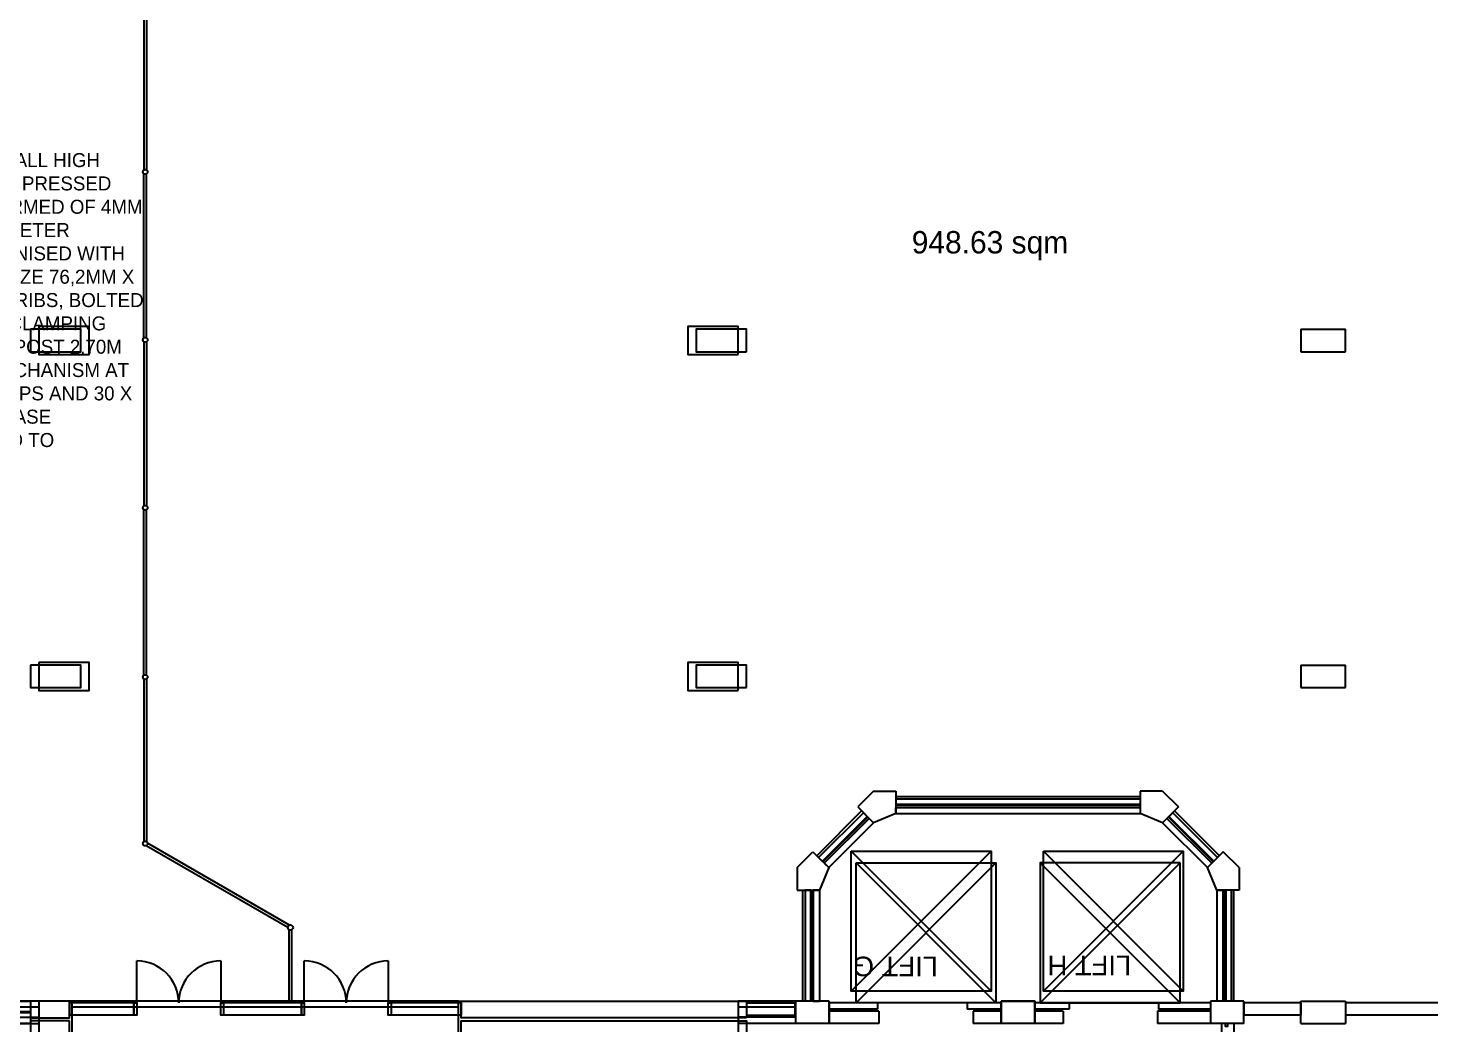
# Model space of a CAD drawing. Header units: millimetres. Extents: x -242071 to 82444, y -53139 to 112036.
# Drawn here: x -49486 to -24434, y 60626 to 78419 of the extents above; entities that cross this region are included whole.
import ezdxf

# ---------------------------------------------------------------- set-up
doc = ezdxf.new("R2010")
doc.units = ezdxf.units.MM
for name, color, linetype in [('Basement 1 - Doors Windows and Openings', 7, 'Continuous'), ('Basement 1 - General', 7, 'Continuous'), ('Basement 1 - Stairs', 7, 'Continuous'), ('Basement 1 - Structural Members', 7, 'Continuous'), ('Basement 1 - Walls', 7, 'Continuous'), ('Basement 2 - Mass Elements', 7, 'Continuous'), ('Basement 2 - Structural Members', 7, 'Continuous'), ('Text_Mechanical', 1, 'Continuous')]:
    doc.layers.add(name, color=color, linetype=linetype)
doc.styles.add('arial', font='arial.ttf')
doc.styles.add('Text_Style_3', font='freehand')
doc.styles.add('Text_Style_3_46e705ff-8652-4b4b-9748-3b46a130a5c2', font='freehand')

msp = doc.modelspace()

# ---------------------------------------------------------------- linework, layer by layer
at = {"layer": 'Basement 1 - Doors Windows and Openings', "color": 1, "linetype": 'Continuous'}
for p, q in [((-47419.4, 78816.4, 2700), (-47419.4, 75880.6, 2700)), ((-47369.4, 78812.5, 2700), (-47369.4, 75884.5, 2700)), ((-47419.4, 72880.6, 2700), (-47419.4, 75816.4, 2700)), ((-47369.4, 72884.5, 2700), (-47369.4, 75812.5, 2700)), ((-47419.4, 72816.4, 2700), (-47419.4, 69880.6, 2700)), ((-47419.4, 72792, 2700), (-47419.4, 69880.6, 2700)), ((-47369.4, 72812.5, 2700), (-47369.4, 69884.5, 2700)), ((-47369.4, 72788.1, 2700), (-47369.4, 69884.5, 2700)), ((-47419.4, 66856.2, 2700), (-47419.4, 69816.4, 2700)), ((-47369.4, 66860.1, 2700), (-47369.4, 69812.5, 2700)), ((-47419.4, 66792, 2700), (-47419.4, 63880.6, 2700)), ((-47369.4, 66788.1, 2700), (-47369.4, 63884.5, 2700)), ((-44842.4, 62349.6, 2700), (-47373.9, 63810.1, 2700)), ((-44815, 62391.5, 2700), (-47349.7, 63853.8, 2700)), ((-44819.4, 61036.3, 2700), (-44819.4, 62309.8, 2700)), ((-44769.4, 61036.3, 2700), (-44769.4, 62312.8, 2700)), ((-50607.1, 60846.3, 2700), (-49444.4, 60846.3, 2700)), ((-49444.4, 60826.3, 2700), (-50607.1, 60826.3, 2700))]:
    msp.add_line(p, q, dxfattribs=at)
at = {"layer": 'Basement 1 - Doors Windows and Openings', "color": 1, "linetype": 'Continuous', "lineweight": -3}
for p, q in [((-47543, 61001.3, 2700), (-47543, 61751.3, 2700)), ((-46043, 61751.3, 2700), (-46043, 61001.3, 2700)), ((-44548.9, 61001.3, 2700), (-44548.9, 61751.3, 2700)), ((-43048.9, 61751.3, 2700), (-43048.9, 61001.3, 2700))]:
    msp.add_line(p, q, dxfattribs=at)
at = {"layer": 'Basement 1 - Doors Windows and Openings', "color": 1, "linetype": 'Continuous', "elevation": 2700}
msp.add_lwpolyline([(-49444.4, 61036.3), (-49444.4, 60636.3), (-50607.1, 60636.3), (-50607.1, 61036.3), (-49444.4, 61036.3)], dxfattribs=at)
at = {"layer": 'Basement 1 - Doors Windows and Openings', "color": 1, "linetype": 'Continuous', "lineweight": -3, "elevation": 2700}
for points in [[(-47543, 61001.3), (-47543, 60781.3), (-47593, 60781.3), (-47593, 61001.3), (-47543, 61001.3)], [(-45993, 61001.3), (-45993, 60781.3), (-46043, 60781.3), (-46043, 61001.3), (-45993, 61001.3)], [(-44548.9, 61001.3), (-44548.9, 60781.3), (-44598.9, 60781.3), (-44598.9, 61001.3), (-44548.9, 61001.3)], [(-42998.9, 61001.3), (-42998.9, 60781.3), (-43048.9, 60781.3), (-43048.9, 61001.3), (-42998.9, 61001.3)], [(-28094.4, 60636.3), (-28094.4, 60586.3), (-28044.4, 60586.3), (-28044.4, 60636.3), (-28094.4, 60636.3)]]:
    msp.add_lwpolyline(points, dxfattribs=at)
at = {"layer": 'Basement 1 - Doors Windows and Openings', "color": 1, "linetype": 'Continuous'}
for centre, radius in [((-47391.7, 75848.5, 2700), 42.4), ((-47391.7, 72848.5, 2700), 42.4), ((-47391.7, 69848.5, 2700), 42.4), ((-47391.7, 66824.1, 2700), 42.4), ((-47391.7, 63848.5, 2700), 42.4), ((-44796.6, 62349.6, 2700), 45.8)]:
    msp.add_circle(centre, radius, dxfattribs=at)
at = {"layer": 'Basement 1 - Doors Windows and Openings', "color": 1, "linetype": 'Continuous', "lineweight": -3}
for centre, start, end in [((-47543, 61001.3, 2700), 0, 90), ((-46043, 61001.3, 2700), 90, 180), ((-44548.9, 61001.3, 2700), 0, 90), ((-43048.9, 61001.3, 2700), 90, 180)]:
    msp.add_arc(centre, 750, start, end, dxfattribs=at)
at = {"layer": 'Basement 1 - Stairs', "color": 7, "linetype": 'Continuous'}
for p, q in [((-32277.7, 63714.2, 2700), (-34777.7, 61214.2, 2700)), ((-32277.7, 61214.2, 2700), (-34777.7, 63714.2, 2700)), ((-28842.7, 63714.2, 2700), (-31342.7, 61214.2, 2700)), ((-28842.7, 61214.2, 2700), (-31342.7, 63714.2, 2700))]:
    msp.add_line(p, q, dxfattribs=at)
at = {"layer": 'Basement 1 - Stairs', "color": 7, "linetype": 'Continuous', "elevation": 2700}
for points in [[(-34777.7, 63714.2), (-32277.7, 63714.2), (-32277.7, 61214.2), (-34777.7, 61214.2), (-34777.7, 63714.2)], [(-31342.7, 63714.2), (-28842.7, 63714.2), (-28842.7, 61214.2), (-31342.7, 61214.2), (-31342.7, 63714.2)]]:
    msp.add_lwpolyline(points, dxfattribs=at)
at = {"layer": 'Basement 1 - Structural Members', "color": 4, "linetype": 'Continuous'}
for p, q in [((-26744.4, 73036.3, 2700), (-25944.4, 73036.3, 2700)), ((-26744.4, 73036.3, 2700), (-26744.4, 72636.3, 2700)), ((-25944.4, 72636.3, 2700), (-25944.4, 73036.3, 2700)), ((-26744.4, 72636.3, 2700), (-25944.4, 72636.3, 2700)), ((-26744.4, 67036.3, 2700), (-25944.4, 67036.3, 2700)), ((-26744.4, 67036.3, 2700), (-26744.4, 66636.3, 2700)), ((-25944.4, 66636.3, 2700), (-25944.4, 67036.3, 2700)), ((-26744.4, 66636.3, 2700), (-25944.4, 66636.3, 2700)), ((-34377.2, 64786.3, 2700), (-34660.1, 64503.4, 2700)), ((-34377.2, 64786.3, 2700), (-33977.2, 64786.3, 2700)), ((-33977.2, 64786.3, 2700), (-33977.2, 64386.3, 2700)), ((-29611.5, 64686.3, 2700), (-33977.2, 64686.3, 2700)), ((-29611.5, 64786.3, 2700), (-29611.5, 64386.3, 2700)), ((-29211.5, 64786.3, 2700), (-29611.5, 64786.3, 2700)), ((-29211.5, 64786.3, 2700), (-28928.7, 64503.4, 2700)), ((-34589.4, 64432.7, 2700), (-35390.8, 63631.3, 2700)), ((-34660.1, 64503.4, 2700), (-34377.2, 64220.6, 2700)), ((-33977.2, 64386.3, 2700), (-34377.2, 64220.6, 2700)), ((-29611.5, 64546.3, 2700), (-33977.2, 64546.3, 2700)), ((-29211.5, 64220.6, 2700), (-29611.5, 64386.3, 2700)), ((-28928.7, 64503.4, 2700), (-29211.5, 64220.6, 2700)), ((-28999.4, 64432.7, 2700), (-28197.9, 63631.3, 2700)), ((-34490.4, 64333.7, 2700), (-35291.8, 63532.3, 2700)), ((-29098.4, 64333.7, 2700), (-28296.9, 63532.3, 2700)), ((-35744.4, 63419.1, 2700), (-35461.5, 63702, 2700)), ((-35461.5, 63702, 2700), (-35178.7, 63419.1, 2700)), ((-28127.2, 63702, 2700), (-28410.1, 63419.1, 2700)), ((-27844.4, 63419.1, 2700), (-28127.2, 63702, 2700)), ((-35744.4, 63419.1, 2700), (-35744.4, 63019.1, 2700)), ((-35178.7, 63419.1, 2700), (-35344.4, 63019.1, 2700)), ((-28244.4, 63019.1, 2700), (-28410.1, 63419.1, 2700)), ((-27844.4, 63419.1, 2700), (-27844.4, 63019.1, 2700)), ((-35744.4, 63019.1, 2700), (-35344.4, 63019.1, 2700)), ((-35644.4, 63019.1, 2700), (-35644.4, 61036.3, 2700)), ((-35504.4, 63019.1, 2700), (-35504.4, 61036.3, 2700)), ((-27844.4, 63019.1, 2700), (-28244.4, 63019.1, 2700)), ((-28084.4, 63019.1, 2700), (-28084.4, 61036.3, 2700)), ((-27944.4, 63019.1, 2700), (-27944.4, 61036.3, 2700)), ((-35770.3, 61036.3, 2700), (-35770.3, 60636.3, 2700)), ((-35170.3, 61036.3, 2700), (-35770.3, 61036.3, 2700)), ((-35170.3, 60636.3, 2700), (-35170.3, 61036.3, 2700)), ((-32094.4, 61036.3, 2700), (-32094.4, 60636.3, 2700)), ((-31494.4, 61036.3, 2700), (-32094.4, 61036.3, 2700)), ((-31494.4, 60636.3, 2700), (-31494.4, 61036.3, 2700)), ((-27758.6, 61036.3, 2700), (-28358.6, 61036.3, 2700)), ((-28358.6, 61036.3, 2700), (-28358.6, 60636.3, 2700)), ((-27758.6, 60636.3, 2700), (-27758.6, 61036.3, 2700)), ((-26744.4, 61036.3, 2700), (-25944.4, 61036.3, 2700)), ((-26744.4, 60636.3, 2700), (-26744.4, 61036.3, 2700)), ((-25944.4, 61036.3, 2700), (-25944.4, 60636.3, 2700)), ((-35170.3, 60636.3, 2700), (-35770.3, 60636.3, 2700)), ((-31494.4, 60636.3, 2700), (-32094.4, 60636.3, 2700)), ((-27758.6, 60636.3, 2700), (-28358.6, 60636.3, 2700)), ((-26744.4, 60636.3, 2700), (-25944.4, 60636.3, 2700))]:
    msp.add_line(p, q, dxfattribs=at)
at = {"layer": 'Basement 1 - Structural Members', "color": 4, "linetype": 'Continuous', "elevation": 2700}
for points in [[(-49444.4, 73036.3), (-49444.4, 72636.3), (-48544.4, 72636.3), (-48544.4, 73036.3), (-49444.4, 73036.3)], [(-36644.4, 72636.3), (-36644.4, 73036.3), (-37544.4, 73036.3), (-37544.4, 72636.3), (-36644.4, 72636.3)], [(-49444.4, 67036.3), (-49444.4, 66636.3), (-48544.4, 66636.3), (-48544.4, 67036.3), (-49444.4, 67036.3)], [(-36644.4, 66636.3), (-36644.4, 67036.3), (-37544.4, 67036.3), (-37544.4, 66636.3), (-36644.4, 66636.3)], [(-48744.4, 61036.3), (-49444.4, 61036.3), (-49444.4, 60736.3), (-48744.4, 60736.3), (-48744.4, 61036.3)], [(-36644.4, 60736.3), (-41744.4, 60736.3), (-41744.4, 61036.3), (-36644.4, 61036.3), (-36644.4, 60736.3)], [(-32094.4, 61036.3), (-31494.4, 61036.3), (-31494.4, 60636.3), (-32094.4, 60636.3), (-32094.4, 61036.3)], [(-48744.4, 60681.3), (-49444.4, 60681.3), (-49444.4, 60381.3), (-48744.4, 60381.3), (-48744.4, 60681.3)], [(-36644.4, 60381.3), (-41744.4, 60381.3), (-41744.4, 60681.3), (-36644.4, 60681.3), (-36644.4, 60381.3)]]:
    msp.add_lwpolyline(points, dxfattribs=at)
at = {"layer": 'Basement 1 - Walls', "color": 3, "linetype": 'Continuous'}
for p, q in [((-33977.2, 64386.3), (-33977.2, 64496.3)), ((-33977.2, 64496.3), (-29611.5, 64496.3)), ((-33977.2, 64386.3), (-29611.5, 64386.3)), ((-29611.5, 64496.3), (-29611.5, 64386.3)), ((-34455, 64298.4), (-35256.5, 63496.9)), ((-34377.2, 64220.6), (-35178.7, 63419.1)), ((-34377.2, 64220.6), (-34455, 64298.4)), ((-29211.5, 64220.6), (-29133.8, 64298.4)), ((-29211.5, 64220.6), (-28410.1, 63419.1)), ((-29133.8, 64298.4), (-28332.3, 63496.9)), ((-35256.5, 63496.9), (-35178.7, 63419.1)), ((-28332.3, 63496.9), (-28410.1, 63419.1)), ((-35344.4, 63019.1), (-35454.4, 63019.1)), ((-35454.4, 63019.1), (-35454.4, 61036.3)), ((-35344.4, 63019.1), (-35344.4, 61036.3)), ((-28244.4, 63019.1), (-28134.4, 63019.1)), ((-28244.4, 63019.1), (-28244.4, 61036.3)), ((-28134.4, 63019.1), (-28134.4, 61036.3)), ((-47593, 61001.3), (-48744.4, 61001.3)), ((-48744.4, 61001.3), (-48744.4, 60781.3)), ((-47593, 61001.3), (-47593, 60781.3)), ((-45993, 61001.3), (-45993, 60781.3)), ((-44598.9, 61001.3), (-45993, 61001.3)), ((-44598.9, 61001.3), (-44598.9, 60781.3)), ((-41744.4, 61001.3), (-42998.9, 61001.3)), ((-42998.9, 61001.3), (-42998.9, 60781.3)), ((-41744.4, 61001.3), (-41744.4, 60781.3)), ((-36644.4, 61001.3), (-35780.2, 61001.3)), ((-36644.4, 61001.3), (-36644.4, 60781.3)), ((-35780.2, 60781.3), (-35780.2, 61001.3)), ((-35454.4, 61036.3), (-35344.4, 61036.3)), ((-34305.7, 61001.3), (-35170.3, 61001.3)), ((-35170.3, 61001.3), (-35170.3, 60891.3)), ((-34305.7, 60891.3), (-35170.3, 60891.3)), ((-34305.7, 61001.3), (-34305.7, 60891.3)), ((-32705.7, 61001.3), (-34305.7, 61001.3)), ((-32705.7, 61001.3), (-32705.7, 60891.3)), ((-32094.4, 61001.3), (-32705.7, 61001.3)), ((-32094.4, 60891.3), (-32705.7, 60891.3)), ((-32094.4, 61001.3), (-32094.4, 60891.3)), ((-30883, 61001.3), (-31494.4, 61001.3)), ((-31494.4, 61001.3), (-31494.4, 60891.3)), ((-30883, 60891.3), (-31494.4, 60891.3)), ((-30883, 61001.3), (-30883, 60891.3)), ((-29283, 61001.3), (-30883, 61001.3)), ((-28358.6, 61001.3), (-29283, 61001.3)), ((-29283, 61001.3), (-29283, 60891.3)), ((-28358.6, 60891.3), (-29283, 60891.3)), ((-28358.6, 61001.3), (-28358.6, 60891.3)), ((-28134.4, 61036.3), (-28244.4, 61036.3)), ((-26744.4, 61001.3), (-27758.6, 61001.3)), ((-27758.6, 61001.3), (-27758.6, 60781.3)), ((-26744.4, 61001.3), (-26744.4, 60781.3)), ((-18587.7, 61001.3), (-25944.4, 61001.3)), ((-25944.4, 61001.3), (-25944.4, 60781.3)), ((-47593, 60781.3), (-48744.4, 60781.3)), ((-44598.9, 60781.3), (-45993, 60781.3)), ((-41744.4, 60781.3), (-42998.9, 60781.3)), ((-36644.4, 60781.3), (-35780.2, 60781.3)), ((-26744.4, 60781.3), (-27758.6, 60781.3)), ((-18587.7, 60781.3), (-25944.4, 60781.3))]:
    msp.add_line(p, q, dxfattribs=at)
at = {"layer": 'Basement 2 - Mass Elements', "color": 2, "linetype": 'Continuous'}
for p, q in [((-32190.4, 63505.2), (-34690.4, 61005.2)), ((-32190.4, 61005.2), (-34690.4, 63505.2)), ((-31398.3, 63505.2), (-28898.3, 61005.2)), ((-31398.3, 61005.2), (-28898.3, 63505.2))]:
    msp.add_line(p, q, dxfattribs=at)
for points in [[(-34690.4, 63505.2), (-32190.4, 63505.2), (-32190.4, 61005.2), (-34690.4, 61005.2), (-34690.4, 63505.2)], [(-28898.3, 63505.2), (-31398.3, 63505.2), (-31398.3, 61005.2), (-28898.3, 61005.2), (-28898.3, 63505.2)]]:
    msp.add_lwpolyline(points, dxfattribs=at)
at = {"layer": 'Basement 2 - Structural Members', "color": 4, "linetype": 'Continuous'}
for p, q in [((-26744.4, 73036.3), (-25944.4, 73036.3)), ((-26744.4, 73036.3), (-26744.4, 72636.3)), ((-25944.4, 72636.3), (-25944.4, 73036.3)), ((-26744.4, 72636.3), (-25944.4, 72636.3)), ((-26744.4, 67036.3), (-25944.4, 67036.3)), ((-26744.4, 67036.3), (-26744.4, 66636.3)), ((-25944.4, 66636.3), (-25944.4, 67036.3)), ((-26744.4, 66636.3), (-25944.4, 66636.3)), ((-34377.2, 64786.3), (-34660.1, 64503.4)), ((-34377.2, 64786.3), (-33977.2, 64786.3)), ((-33977.2, 64786.3), (-33977.2, 64386.3)), ((-29611.5, 64641.3), (-33977.2, 64641.3)), ((-33977.2, 64641.3), (-33977.2, 64531.3)), ((-29211.5, 64786.3), (-29611.5, 64786.3)), ((-29611.5, 64786.3), (-29611.5, 64386.3)), ((-29611.5, 64641.3), (-29611.5, 64531.3)), ((-29211.5, 64786.3), (-28928.7, 64503.4)), ((-34557.5, 64400.9), (-35359, 63599.4)), ((-34660.1, 64503.4), (-34377.2, 64220.6)), ((-34557.5, 64400.9), (-34479.8, 64323.1)), ((-33977.2, 64386.3), (-34377.2, 64220.6)), ((-29611.5, 64531.3), (-33977.2, 64531.3)), ((-29211.5, 64220.6), (-29611.5, 64386.3)), ((-28928.7, 64503.4), (-29211.5, 64220.6)), ((-29031.2, 64400.9), (-29109, 64323.1)), ((-29031.2, 64400.9), (-28229.8, 63599.4)), ((-34479.8, 64323.1), (-35281.2, 63521.7)), ((-29109, 64323.1), (-28307.5, 63521.7)), ((-35744.4, 63419.1), (-35461.5, 63702)), ((-35461.5, 63702), (-35178.7, 63419.1)), ((-28127.2, 63702), (-28410.1, 63419.1)), ((-27844.4, 63419.1), (-28127.2, 63702)), ((-35744.4, 63419.1), (-35744.4, 63019.1)), ((-35359, 63599.4), (-35281.2, 63521.7)), ((-35178.7, 63419.1), (-35344.4, 63019.1)), ((-28244.4, 63019.1), (-28410.1, 63419.1)), ((-28229.8, 63599.4), (-28307.5, 63521.7)), ((-27844.4, 63419.1), (-27844.4, 63019.1)), ((-35744.4, 63019.1), (-35344.4, 63019.1)), ((-35599.4, 63019.1), (-35599.4, 61036.3)), ((-35489.4, 63019.1), (-35599.4, 63019.1)), ((-35489.4, 63019.1), (-35489.4, 61036.3)), ((-27844.4, 63019.1), (-28244.4, 63019.1)), ((-28099.4, 63019.1), (-28099.4, 61036.3)), ((-27989.4, 63019.1), (-28099.4, 63019.1)), ((-27989.4, 63019.1), (-27989.4, 61036.3)), ((-49294.4, 61036.3), (-50607.1, 61036.3)), ((-49294.4, 60926.3), (-50607.1, 60926.3)), ((-41794.4, 61036.3), (-48694.4, 61036.3)), ((-41794.4, 60926.3), (-48694.4, 60926.3)), ((-41794.4, 60926.3), (-41794.4, 61036.3)), ((-36794.4, 61036.3), (-36794.4, 60926.3)), ((-35770.3, 61036.3), (-36794.4, 61036.3)), ((-35770.3, 60926.3), (-36794.4, 60926.3)), ((-35170.3, 61036.3), (-35770.3, 61036.3)), ((-35770.3, 61036.3), (-35770.3, 60636.3)), ((-35770.3, 61036.3), (-35770.3, 60926.3)), ((-35489.4, 61036.3), (-35599.4, 61036.3)), ((-35170.3, 60636.3), (-35170.3, 61036.3)), ((-31494.4, 61036.3), (-32094.4, 61036.3)), ((-32094.4, 61036.3), (-32094.4, 60636.3)), ((-31494.4, 60636.3), (-31494.4, 61036.3)), ((-28358.6, 61036.3), (-28358.6, 60636.3)), ((-27758.6, 61036.3), (-28358.6, 61036.3)), ((-27989.4, 61036.3), (-28099.4, 61036.3)), ((-27758.6, 60636.3), (-27758.6, 61036.3)), ((-26744.4, 61036.3), (-25944.4, 61036.3)), ((-26744.4, 60636.3), (-26744.4, 61036.3)), ((-25944.4, 61036.3), (-25944.4, 60636.3)), ((-50607.1, 60746.3), (-49294.4, 60746.3)), ((-50607.1, 60636.3), (-49294.4, 60636.3)), ((-36794.4, 60746.3), (-36794.4, 60636.3)), ((-35770.3, 60746.3), (-36794.4, 60746.3)), ((-35770.3, 60636.3), (-36794.4, 60636.3)), ((-35770.3, 60746.3), (-35770.3, 60636.3)), ((-35170.3, 60636.3), (-35770.3, 60636.3)), ((-34283.6, 60856.3), (-35170.3, 60856.3)), ((-35170.3, 60856.3), (-35170.3, 60636.3)), ((-34283.6, 60636.3), (-35170.3, 60636.3)), ((-34283.6, 60856.3), (-34283.6, 60636.3)), ((-32094.4, 60856.3), (-32597.3, 60856.3)), ((-32597.3, 60856.3), (-32597.3, 60636.3)), ((-32094.4, 60636.3), (-32597.3, 60636.3)), ((-32094.4, 60856.3), (-32094.4, 60636.3)), ((-31494.4, 60636.3), (-32094.4, 60636.3)), ((-30991.4, 60856.3), (-31494.4, 60856.3)), ((-31494.4, 60856.3), (-31494.4, 60636.3)), ((-30991.4, 60636.3), (-31494.4, 60636.3)), ((-30991.4, 60856.3), (-30991.4, 60636.3)), ((-29305.2, 60856.3), (-29305.2, 60636.3)), ((-28358.6, 60856.3), (-29305.2, 60856.3)), ((-28358.6, 60636.3), (-29305.2, 60636.3)), ((-28358.6, 60856.3), (-28358.6, 60636.3)), ((-27758.6, 60636.3), (-28358.6, 60636.3)), ((-27934.4, 60636.3), (-28154.4, 60636.3)), ((-28154.4, 59386.3), (-28154.4, 60636.3)), ((-27934.4, 59386.3), (-27934.4, 60636.3)), ((-26744.4, 60636.3), (-25944.4, 60636.3))]:
    msp.add_line(p, q, dxfattribs=at)
for points in [[(-49294.4, 73086.3), (-49294.4, 72586.3), (-48394.4, 72586.3), (-48394.4, 73086.3), (-49294.4, 73086.3)], [(-36794.4, 72586.3), (-36794.4, 73086.3), (-37694.4, 73086.3), (-37694.4, 72586.3), (-36794.4, 72586.3)], [(-49294.4, 67086.3), (-49294.4, 66586.3), (-48394.4, 66586.3), (-48394.4, 67086.3), (-49294.4, 67086.3)], [(-36794.4, 66586.3), (-36794.4, 67086.3), (-37694.4, 67086.3), (-37694.4, 66586.3), (-36794.4, 66586.3)], [(-48694.4, 61036.3), (-49294.4, 61036.3), (-49294.4, 60436.3), (-48694.4, 60436.3), (-48694.4, 61036.3)], [(-36794.4, 60436.3), (-41794.4, 60436.3), (-41794.4, 61036.3), (-36794.4, 61036.3), (-36794.4, 60436.3)], [(-32094.4, 61036.3), (-31494.4, 61036.3), (-31494.4, 60636.3), (-32094.4, 60636.3), (-32094.4, 61036.3)]]:
    msp.add_lwpolyline(points, dxfattribs=at)

# ---------------------------------------------------------------- texts
at = {"layer": 'Basement 1 - General', "color": 3, "linetype": 'Continuous', "style": 'arial'}
for s, p in [('LIFT G', (-33226.1, 61829.2, 2700)), ('LIFT H', (-29773.4, 61846.7, 2700))]:
    msp.add_text(s, height=350, rotation=180, dxfattribs=at).set_placement(p)
at = {"layer": 'Basement 1 - General', "color": 2, "linetype": 'Continuous', "lineweight": -3, "insert": (-32297.1, 74791.8), "char_height": 400, "attachment_point": 2, "style": 'Text_Style_3_46e705ff-8652-4b4b-9748-3b46a130a5c2'}
msp.add_mtext('948.63 sqm', dxfattribs=at)
at = {"layer": 'Text_Mechanical', "color": 2, "linetype": 'Continuous', "insert": (-56169.4, 76184.8), "char_height": 250, "width": 8736.181, "attachment_point": 1, "style": 'Text_Style_3'}
msp.add_mtext('COCHRANE CLEARVU THE INVISIBLE WALL HIGH DENSITY ANTI-CLIMBING AND ANTI-CUT PRESSED MESH PANEL FENCING 2.10M HIGH, FORMED OF 4MM DIAMETER HORIZONTAL AND 4MM DIAMETER VERTICAL HIGH TENSILE WIRES GALVANISED WITH ALU-GALV COATING WITH APERTURE SIZE 76,2MM X 12,7MM AND REINFORCING V-SECTION RIBS, BOLTED WITH VANDAL RESISTANT BOLTS AND CLAMPING PLATES TO 85 - 45MM TAPER LOCKING POST 2.70M HIGH INCLUDING LOCKING RECESS MECHANISM AT 3,382M CENTRES WITH SEALED END CAPS AND 30 X 3MM X 250MM LONG ANGLE SECTION BASE ANCHORS WITH POSTS SECURLY FIXED TO CONCRETE SLAB', dxfattribs=at)

doc.saveas('drawing.dxf')
